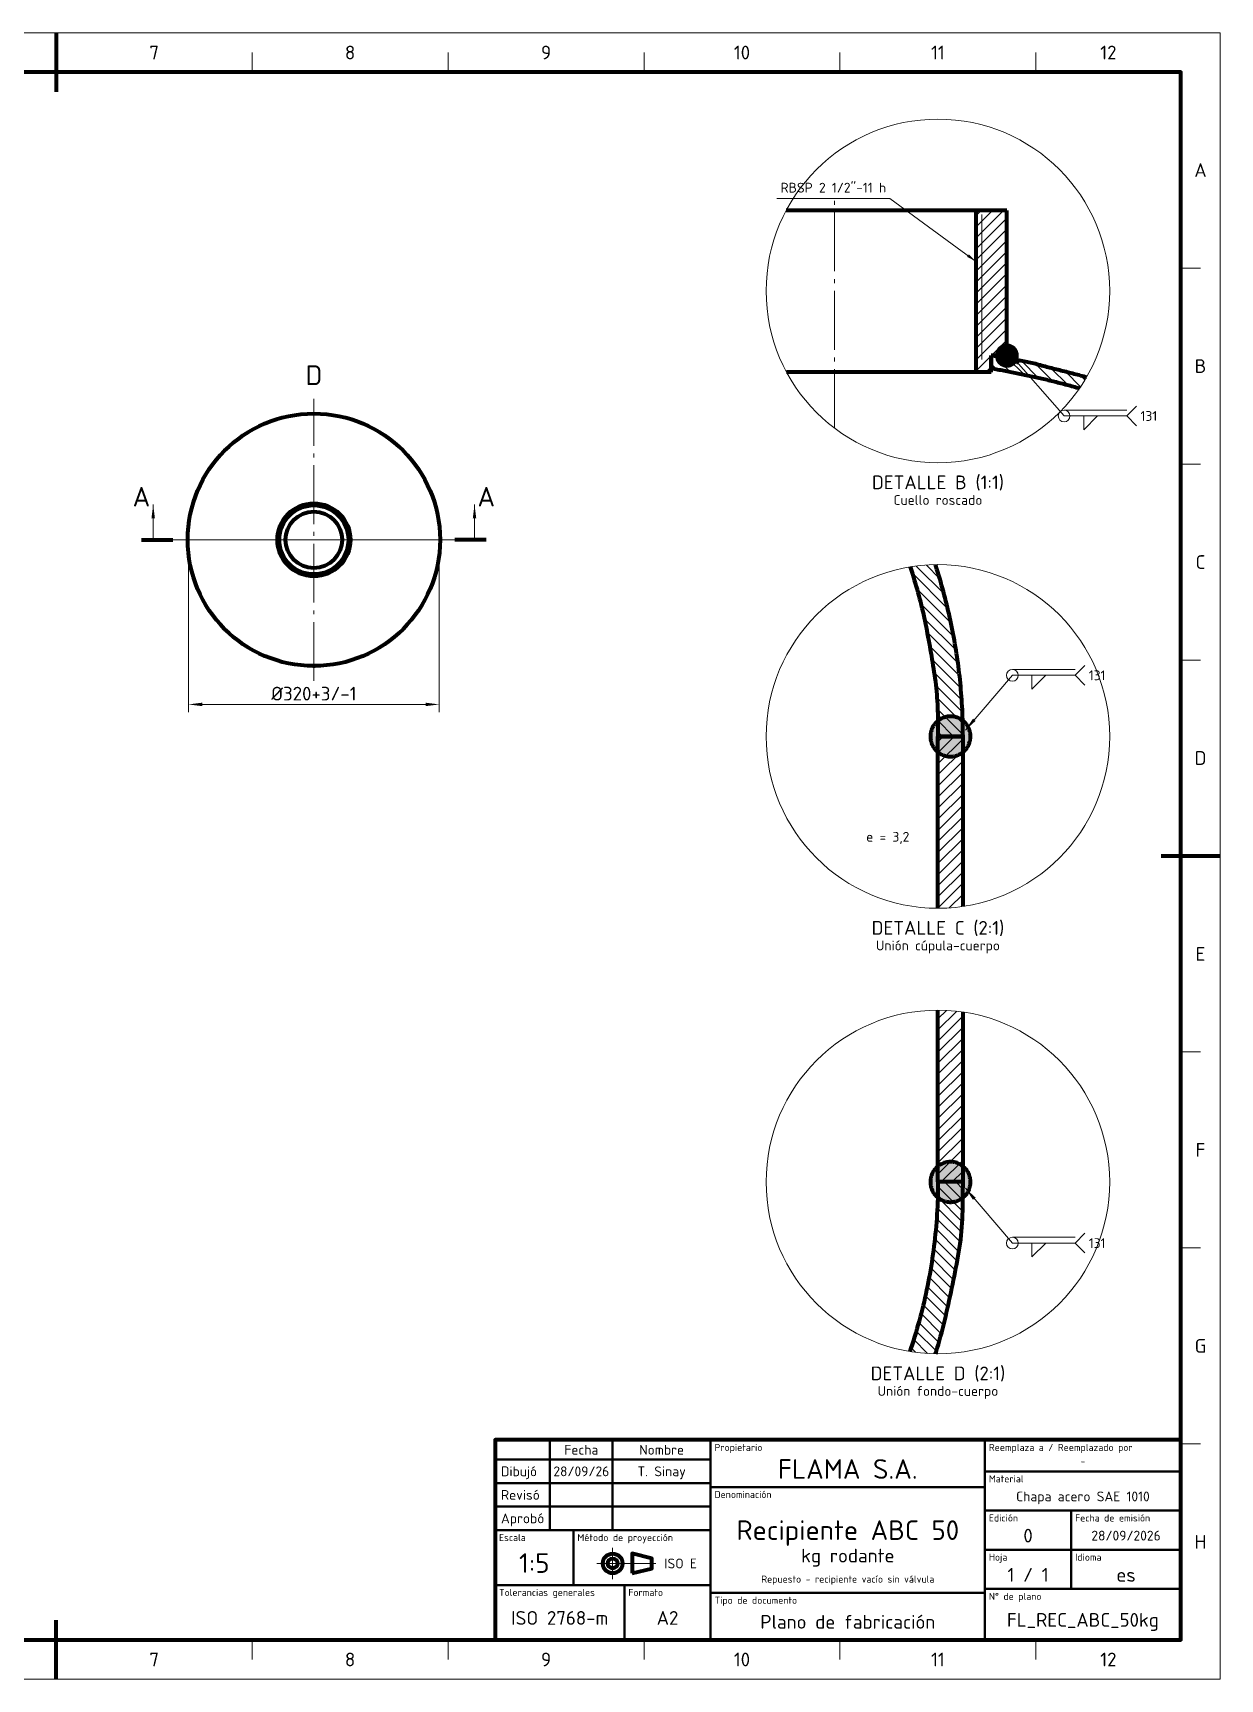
# Model space of a CAD drawing. Header units: millimetres. Extents: x 0 to 594, y 0 to 420.
# Drawn here: x 291.1 to 594, y 0 to 420 of the extents above; entities that cross this region are included whole.
import ezdxf
from ezdxf.enums import TextEntityAlignment as Align

# ---------------------------------------------------------------- set-up
doc = ezdxf.new("R2010")
doc.units = ezdxf.units.MM
doc.linetypes.add('IRAM-F-TRAZO-PUNTO', pattern=[20, 15, -2, 1, -2])
for name, color, linetype, lineweight in [('01-VISIBLE', 7, 'CONTINUOUS', 70), ('03-EJE', 1, 'IRAM-F-TRAZO-PUNTO', 18), ('04-COTA', 3, 'CONTINUOUS', 18), ('05-RAYADO', 8, 'CONTINUOUS', 18), ('06-TEXTO', 7, 'CONTINUOUS', 25), ('07-RECUADRO', 7, 'CONTINUOUS', 70), ('08-FINA', 5, 'CONTINUOUS', 18), ('10-ROTULO', 7, 'CONTINUOUS', 35), ('11-TEXTO-ROTULO', 7, 'CONTINUOUS', 25), ('12-SOLDADURA', 6, 'CONTINUOUS', 18)]:
    doc.layers.add(name, color=color, linetype=linetype, lineweight=lineweight)
doc.styles.add('ISO3098', font='isocpeur.ttf')
doc.dimstyles.new('FLAMA-IRAM', dxfattribs={"dimtxt": 3.5, "dimasz": 3.5, "dimexe": 2, "dimexo": 1.5, "dimgap": 1, "dimtad": 1, "dimdec": 1, "dimtxsty": 'ISO3098', "dimblk": 'IRAM_FLECHA', "dimblk1": 'IRAM_FLECHA', "dimblk2": 'IRAM_FLECHA', "dimcen": 2.5, "dimclrd": 3, "dimclre": 3, "dimclrt": 3, "dimazin": 3, "dimtfac": 1, "dimtmove": 0, "dimatfit": 3, "dimlwd": 18, "dimlwe": 18})

# ---------------------------------------------------------------- blocks, each defined once
blk = doc.blocks.new('IRAM_FLECHA')
blk.add_solid([(0, 0), (-1, 0.125), (-1, -0.125)])

msp = doc.modelspace()

# ---------------------------------------------------------------- hatches: boundary and pattern name
at = {"layer": '05-RAYADO'}
h = msp.add_hatch(dxfattribs=at)
h.set_pattern_fill('ANSI31', scale=0.62992)
h.paths.add_polyline_path([(535.61, 337.667), (535.61, 333.433), (531.7, 333.433), (531.7, 374.667), (539.6, 374.667), (539.6, 337.667)])
h = msp.add_hatch(color=7, dxfattribs=at)
h.dxf.hatch_style = 1
h.paths.add_polyline_path([(542.152, 337.466), (542.128, 337.266), (542.089, 337.069), (542.035, 336.876), (541.965, 336.687), (541.881, 336.504), (541.783, 336.329), (541.671, 336.162), (541.547, 336.004), (541.41, 335.856), (541.263, 335.72), (541.105, 335.596), (540.938, 335.484), (540.762, 335.386), (540.58, 335.302), (540.391, 335.232), (540.198, 335.177), (540, 335.138), (539.801, 335.115), (539.6, 335.107), (539.399, 335.115), (539.2, 335.138), (539.002, 335.177), (538.809, 335.232), (538.62, 335.302), (538.438, 335.386), (538.262, 335.484), (538.095, 335.596), (537.937, 335.72), (537.79, 335.856), (537.653, 336.004), (537.529, 336.162), (537.417, 336.329), (537.319, 336.504), (537.235, 336.687), (537.165, 336.876), (537.111, 337.069), (537.072, 337.266), (537.048, 337.466), (537.04, 337.667), (537.048, 337.868), (537.072, 338.067), (537.111, 338.264), (537.165, 338.458), (537.235, 338.646), (537.319, 338.829), (537.417, 339.004), (537.529, 339.171), (537.653, 339.329), (537.79, 339.477), (537.937, 339.613), (538.095, 339.738), (538.262, 339.849), (538.438, 339.948), (538.62, 340.032), (538.809, 340.101), (539.002, 340.156), (539.2, 340.195), (539.399, 340.219), (539.6, 340.227), (539.801, 340.219), (540, 340.195), (540.198, 340.156), (540.391, 340.101), (540.58, 340.032), (540.762, 339.948), (540.938, 339.849), (541.105, 339.738), (541.263, 339.613), (541.41, 339.477), (541.547, 339.329), (541.671, 339.171), (541.783, 339.004), (541.881, 338.829), (541.965, 338.646), (542.035, 338.458), (542.089, 338.264), (542.128, 338.067), (542.152, 337.868), (542.16, 337.667)])
h = msp.add_hatch(dxfattribs=at)
h.set_pattern_fill('ANSI31', scale=0.62992, angle=90)
h.paths.add_polyline_path([(536.02, 337.596), (536.439, 337.524), (536.858, 337.453), (537.278, 337.381), (537.697, 337.31), (538.117, 337.238), (538.536, 337.166), (538.955, 337.094), (539.375, 337.021), (539.794, 336.949), (540.213, 336.876), (540.632, 336.802), (541.051, 336.729), (541.47, 336.655), (541.889, 336.58), (542.308, 336.505), (542.727, 336.429), (543.145, 336.352), (543.564, 336.275), (543.982, 336.196), (544.4, 336.115), (544.817, 336.033), (545.234, 335.947), (545.65, 335.858), (546.065, 335.763), (546.478, 335.66), (546.888, 335.548), (547.296, 335.428), (547.704, 335.307), (548.113, 335.19), (548.523, 335.077), (548.934, 334.967), (549.346, 334.859), (549.758, 334.752), (550.17, 334.647), (550.582, 334.542), (550.995, 334.438), (551.408, 334.333), (551.82, 334.229), (552.233, 334.126), (552.645, 334.022), (553.058, 333.918), (553.471, 333.814), (553.883, 333.71), (554.296, 333.606), (554.708, 333.501), (555.121, 333.396), (555.533, 333.291), (555.945, 333.185), (556.357, 333.079), (556.769, 332.973), (557.181, 332.866), (557.593, 332.758), (558.004, 332.65), (558.415, 332.541), (558.827, 332.431), (559.237, 332.321), (559.648, 332.21), (559.895, 332.142), (559.597, 331.632), (559.033, 330.716), (558.446, 329.814), (558.131, 329.355), (557.757, 329.461), (557.359, 329.572), (556.961, 329.682), (556.563, 329.792), (556.164, 329.901), (555.766, 330.008), (555.367, 330.116), (554.968, 330.222), (554.568, 330.328), (554.169, 330.433), (553.769, 330.537), (553.369, 330.64), (552.969, 330.743), (552.569, 330.844), (552.168, 330.945), (551.767, 331.045), (551.366, 331.145), (550.965, 331.244), (550.564, 331.342), (550.163, 331.439), (549.761, 331.535), (549.359, 331.631), (548.957, 331.726), (548.555, 331.82), (548.153, 331.913), (547.75, 332.006), (547.347, 332.097), (546.944, 332.188), (546.541, 332.279), (546.138, 332.368), (545.735, 332.457), (545.331, 332.545), (544.927, 332.632), (544.524, 332.719), (544.119, 332.805), (543.715, 332.89), (543.311, 332.974), (542.906, 333.057), (542.502, 333.14), (542.097, 333.222), (541.692, 333.303), (541.287, 333.384), (540.881, 333.464), (540.476, 333.543), (540.07, 333.621), (539.665, 333.698), (539.259, 333.775), (538.853, 333.851), (538.447, 333.926), (538.04, 334.001), (537.634, 334.075), (537.227, 334.148), (536.821, 334.22), (536.414, 334.292), (536.007, 334.363), (535.6, 334.433), (535.6, 337.667)])
h = msp.add_hatch(dxfattribs=at)
h.set_pattern_fill('ANSI31', scale=0.62992, angle=90)
h.paths.add_polyline_path([(521.453, 284.021), (521.712, 283.21), (521.967, 282.398), (522.217, 281.584), (522.462, 280.769), (522.702, 279.953), (522.938, 279.135), (523.169, 278.316), (523.395, 277.496), (523.617, 276.674), (523.833, 275.851), (524.045, 275.027), (524.252, 274.202), (524.454, 273.375), (524.651, 272.547), (524.844, 271.718), (525.031, 270.888), (525.214, 270.057), (525.391, 269.225), (525.564, 268.391), (525.732, 267.557), (525.894, 266.722), (526.052, 265.886), (526.205, 265.048), (526.353, 264.21), (526.495, 263.371), (526.633, 262.532), (526.766, 261.691), (526.893, 260.85), (527.016, 260.008), (527.133, 259.165), (527.246, 258.321), (527.353, 257.477), (527.455, 256.632), (527.551, 255.787), (527.643, 254.941), (527.73, 254.094), (527.811, 253.247), (527.887, 252.399), (527.957, 251.551), (528.023, 250.703), (528.083, 249.854), (528.138, 249.005), (528.188, 248.155), (528.233, 247.305), (528.272, 246.455), (528.306, 245.605), (528.335, 244.754), (528.358, 243.904), (528.377, 243.053), (528.39, 242.202), (528.397, 241.351), (528.4, 240.5), (522, 240.5), (521.999, 241.326), (521.996, 242.152), (521.991, 242.978), (521.983, 243.804), (521.973, 244.63), (521.958, 245.456), (521.94, 246.282), (521.917, 247.108), (521.889, 247.934), (521.854, 248.759), (521.812, 249.584), (521.761, 250.409), (521.7, 251.233), (521.629, 252.056), (521.545, 252.877), (521.45, 253.698), (521.344, 254.517), (521.228, 255.335), (521.106, 256.152), (520.979, 256.969), (520.85, 257.785), (520.72, 258.6), (520.588, 259.416), (520.454, 260.231), (520.318, 261.046), (520.18, 261.86), (520.039, 262.674), (519.896, 263.488), (519.75, 264.301), (519.602, 265.114), (519.45, 265.926), (519.296, 266.737), (519.138, 267.548), (518.976, 268.358), (518.811, 269.168), (518.642, 269.977), (518.469, 270.784), (518.291, 271.591), (518.109, 272.397), (517.921, 273.201), (517.728, 274.004), (517.529, 274.806), (517.324, 275.607), (517.114, 276.405), (516.897, 277.203), (516.675, 277.998), (516.447, 278.792), (516.213, 279.585), (515.974, 280.375), (515.729, 281.164), (515.478, 281.951), (515.222, 282.737), (514.961, 283.521), (514.883, 283.749), (515.568, 283.859), (516.634, 284.004), (517.704, 284.122), (518.775, 284.215), (519.849, 284.281), (520.924, 284.32), (521.354, 284.325)])
h = msp.add_hatch(color=7, dxfattribs=at)
h.dxf.hatch_style = 1
h.paths.add_polyline_path([(530.304, 240.098), (530.257, 239.699), (530.179, 239.305), (530.069, 238.918), (529.93, 238.541), (529.762, 238.176), (529.566, 237.825), (529.342, 237.491), (529.093, 237.175), (528.82, 236.88), (528.525, 236.607), (528.209, 236.358), (527.875, 236.134), (527.524, 235.938), (527.159, 235.77), (526.782, 235.631), (526.395, 235.521), (526.001, 235.443), (525.602, 235.396), (525.2, 235.38), (524.798, 235.396), (524.399, 235.443), (524.005, 235.521), (523.618, 235.631), (523.241, 235.77), (522.876, 235.938), (522.525, 236.134), (522.191, 236.358), (521.875, 236.607), (521.58, 236.88), (521.307, 237.175), (521.058, 237.491), (520.834, 237.825), (520.638, 238.176), (520.47, 238.541), (520.331, 238.918), (520.221, 239.305), (520.143, 239.699), (520.096, 240.098), (520.08, 240.5), (520.096, 240.902), (520.143, 241.301), (520.221, 241.695), (520.331, 242.082), (520.47, 242.459), (520.638, 242.824), (520.834, 243.175), (521.058, 243.509), (521.307, 243.825), (521.58, 244.12), (521.875, 244.393), (522.191, 244.642), (522.525, 244.866), (522.876, 245.062), (523.241, 245.23), (523.618, 245.369), (524.005, 245.479), (524.399, 245.557), (524.798, 245.604), (525.2, 245.62), (525.602, 245.604), (526.001, 245.557), (526.395, 245.479), (526.782, 245.369), (527.159, 245.23), (527.524, 245.062), (527.875, 244.866), (528.209, 244.642), (528.525, 244.393), (528.82, 244.12), (529.093, 243.825), (529.342, 243.509), (529.566, 243.175), (529.762, 242.824), (529.93, 242.459), (530.069, 242.082), (530.179, 241.695), (530.257, 241.301), (530.304, 240.902), (530.32, 240.5)])
h = msp.add_hatch(dxfattribs=at)
h.set_pattern_fill('ANSI31', scale=0.62992)
h.paths.add_polyline_path([(528.4, 240.5), (528.4, 197.137), (527.366, 196.996), (526.296, 196.878), (525.225, 196.785), (524.151, 196.719), (523.076, 196.68), (522, 196.667), (522, 240.5)])
h = msp.add_hatch(dxfattribs=at)
h.set_pattern_fill('ANSI31', scale=0.62992)
h.paths.add_polyline_path([(528.4, 126.833), (522, 126.833), (522, 170.667), (523.076, 170.653), (524.151, 170.614), (525.225, 170.548), (526.296, 170.456), (527.366, 170.337), (528.4, 170.197)])
h = msp.add_hatch(color=7, dxfattribs=at)
h.dxf.hatch_style = 1
h.paths.add_polyline_path([(530.304, 126.432), (530.257, 126.032), (530.179, 125.638), (530.069, 125.251), (529.93, 124.874), (529.762, 124.509), (529.566, 124.158), (529.342, 123.824), (529.093, 123.508), (528.82, 123.213), (528.525, 122.94), (528.209, 122.691), (527.875, 122.468), (527.524, 122.271), (527.159, 122.103), (526.782, 121.964), (526.395, 121.855), (526.001, 121.776), (525.602, 121.729), (525.2, 121.713), (524.798, 121.729), (524.399, 121.776), (524.005, 121.855), (523.618, 121.964), (523.241, 122.103), (522.876, 122.271), (522.525, 122.468), (522.191, 122.691), (521.875, 122.94), (521.58, 123.213), (521.307, 123.508), (521.058, 123.824), (520.834, 124.158), (520.638, 124.509), (520.47, 124.874), (520.331, 125.251), (520.221, 125.638), (520.143, 126.032), (520.096, 126.432), (520.08, 126.833), (520.096, 127.235), (520.143, 127.634), (520.221, 128.029), (520.331, 128.416), (520.47, 128.793), (520.638, 129.158), (520.834, 129.509), (521.058, 129.843), (521.307, 130.159), (521.58, 130.454), (521.875, 130.727), (522.191, 130.976), (522.525, 131.199), (522.876, 131.395), (523.241, 131.564), (523.618, 131.703), (524.005, 131.812), (524.399, 131.89), (524.798, 131.938), (525.2, 131.953), (525.602, 131.938), (526.001, 131.89), (526.395, 131.812), (526.782, 131.703), (527.159, 131.564), (527.524, 131.395), (527.875, 131.199), (528.209, 130.976), (528.525, 130.727), (528.82, 130.454), (529.093, 130.159), (529.342, 129.843), (529.566, 129.509), (529.762, 129.158), (529.93, 128.793), (530.069, 128.416), (530.179, 128.029), (530.257, 127.634), (530.304, 127.235), (530.32, 126.833)])
h = msp.add_hatch(dxfattribs=at)
h.set_pattern_fill('ANSI31', scale=0.62992, angle=90)
h.paths.add_polyline_path([(528.399, 125.781), (528.395, 124.729), (528.387, 123.678), (528.376, 122.626), (528.361, 121.574), (528.34, 120.522), (528.314, 119.471), (528.28, 118.419), (528.239, 117.368), (528.187, 116.317), (528.123, 115.267), (528.044, 114.218), (527.949, 113.171), (527.835, 112.125), (527.701, 111.082), (527.546, 110.041), (527.373, 109.004), (527.186, 107.968), (526.991, 106.935), (526.792, 105.902), (526.592, 104.869), (526.391, 103.837), (526.188, 102.804), (525.982, 101.773), (525.774, 100.742), (525.563, 99.711), (525.348, 98.681), (525.13, 97.652), (524.909, 96.624), (524.683, 95.597), (524.452, 94.57), (524.217, 93.545), (523.977, 92.521), (523.731, 91.498), (523.479, 90.477), (523.221, 89.457), (522.957, 88.439), (522.685, 87.422), (522.405, 86.408), (522.117, 85.397), (521.82, 84.388), (521.513, 83.381), (521.396, 83.007), (520.924, 83.013), (519.849, 83.053), (518.775, 83.119), (517.704, 83.211), (516.634, 83.33), (515.568, 83.474), (514.845, 83.591), (515.121, 84.42), (515.437, 85.397), (515.747, 86.377), (516.049, 87.359), (516.345, 88.343), (516.633, 89.329), (516.914, 90.317), (517.188, 91.307), (517.454, 92.299), (517.714, 93.293), (517.966, 94.289), (518.211, 95.287), (518.448, 96.287), (518.678, 97.288), (518.901, 98.291), (519.116, 99.295), (519.324, 100.302), (519.524, 101.309), (519.717, 102.318), (519.902, 103.329), (520.079, 104.341), (520.249, 105.354), (520.412, 106.368), (520.566, 107.384), (520.713, 108.401), (520.852, 109.419), (520.983, 110.438), (521.106, 111.458), (521.221, 112.479), (521.329, 113.5), (521.428, 114.523), (521.52, 115.546), (521.603, 116.57), (521.679, 117.595), (521.746, 118.62), (521.806, 119.645), (521.857, 120.671), (521.901, 121.698), (521.937, 122.725), (521.964, 123.752), (521.984, 124.779), (521.996, 125.806), (522, 126.833), (528.4, 126.833)])
at = {"layer": '08-FINA'}
h = msp.add_hatch(color=7, dxfattribs=at)
h.dxf.hatch_style = 1
h.paths.add_polyline_path([(531.7, 361.717), (529.913, 363.511), (529.443, 362.864)])
h = msp.add_hatch(color=7, dxfattribs=at)
h.dxf.hatch_style = 1
h.paths.add_polyline_path([(540.2, 338.267), (542.176, 335.345), (542.834, 335.921)])
h = msp.add_hatch(color=7, dxfattribs=at)
h.dxf.hatch_style = 1
h.paths.add_polyline_path([(321.75, 299.675), (321.312, 296.175), (322.188, 296.175)])
h = msp.add_hatch(color=7, dxfattribs=at)
h.dxf.hatch_style = 1
h.paths.add_polyline_path([(403.75, 299.675), (403.312, 296.175), (404.188, 296.175)])
h = msp.add_hatch(color=7, dxfattribs=at)
h.dxf.hatch_style = 1
h.paths.add_polyline_path([(529, 242.1), (531.61, 244.473), (530.946, 245.042)])
h = msp.add_hatch(color=7, dxfattribs=at)
h.dxf.hatch_style = 1
h.paths.add_polyline_path([(529, 125.233), (530.946, 122.291), (531.61, 122.861)])

# ---------------------------------------------------------------- linework, layer by layer
at = {"layer": '01-VISIBLE'}
for p, q in [((362.45, 258.483), (362.45, 258.484)), ((362.45, 258.483), (363.05, 258.483)), ((363.05, 258.483), (363.05, 258.484))]:
    msp.add_line(p, q, dxfattribs=at)
for points in [[(531.7, 374.667), (531.399, 374.667), (531.098, 374.667), (530.798, 374.667), (530.497, 374.667), (530.196, 374.667), (529.895, 374.667), (529.594, 374.667), (529.293, 374.667), (528.992, 374.667), (528.692, 374.667), (528.391, 374.667), (528.09, 374.667), (527.789, 374.667), (527.488, 374.667), (527.188, 374.667), (526.887, 374.667), (526.586, 374.667), (526.285, 374.667), (525.984, 374.667), (525.683, 374.667), (525.383, 374.667), (525.082, 374.667), (524.781, 374.667), (524.48, 374.667), (524.179, 374.667), (523.878, 374.667), (523.577, 374.667), (523.277, 374.667), (522.976, 374.667), (522.675, 374.667), (522.374, 374.667), (522.073, 374.667), (521.773, 374.667), (521.472, 374.667), (521.171, 374.667), (520.87, 374.667), (520.569, 374.667), (520.268, 374.667), (519.967, 374.667), (519.667, 374.667), (519.366, 374.667), (519.065, 374.667), (518.764, 374.667), (518.463, 374.667), (518.163, 374.667), (517.862, 374.667), (517.561, 374.667), (517.26, 374.667), (516.959, 374.667), (516.658, 374.667), (516.357, 374.667), (516.057, 374.667), (515.756, 374.667), (515.455, 374.667), (515.154, 374.667), (514.853, 374.667), (514.553, 374.667), (514.252, 374.667), (513.951, 374.667), (513.65, 374.667), (513.349, 374.667), (513.048, 374.667), (512.747, 374.667), (512.447, 374.667), (512.146, 374.667), (511.845, 374.667), (511.544, 374.667), (511.243, 374.667), (510.942, 374.667), (510.642, 374.667), (510.341, 374.667), (510.04, 374.667), (509.739, 374.667), (509.438, 374.667), (509.137, 374.667), (508.837, 374.667), (508.536, 374.667), (508.235, 374.667), (507.934, 374.667), (507.633, 374.667), (507.332, 374.667), (507.032, 374.667), (506.731, 374.667), (506.43, 374.667), (506.129, 374.667), (505.828, 374.667), (505.528, 374.667), (505.227, 374.667), (504.926, 374.667), (504.625, 374.667), (504.324, 374.667), (504.023, 374.667), (503.723, 374.667), (503.422, 374.667), (503.121, 374.667), (502.82, 374.667), (502.519, 374.667), (502.218, 374.667), (501.918, 374.667), (501.617, 374.667), (501.316, 374.667), (501.015, 374.667), (500.714, 374.667), (500.413, 374.667), (500.113, 374.667), (499.812, 374.667), (499.511, 374.667), (499.21, 374.667), (498.909, 374.667), (498.608, 374.667), (498.308, 374.667), (498.007, 374.667), (497.706, 374.667), (497.405, 374.667), (497.104, 374.667), (496.803, 374.667), (496.502, 374.667), (496.202, 374.667), (495.901, 374.667), (495.6, 374.667), (495.299, 374.667), (494.998, 374.667), (494.697, 374.667), (494.397, 374.667), (494.096, 374.667), (493.795, 374.667), (493.494, 374.667), (493.193, 374.667), (492.892, 374.667), (492.592, 374.667), (492.291, 374.667), (491.99, 374.667), (491.689, 374.667), (491.388, 374.667), (491.087, 374.667), (490.787, 374.667), (490.486, 374.667), (490.185, 374.667), (489.884, 374.667), (489.583, 374.667), (489.283, 374.667), (488.982, 374.667), (488.681, 374.667), (488.38, 374.667), (488.079, 374.667), (487.778, 374.667), (487.478, 374.667), (487.177, 374.667), (486.876, 374.667), (486.575, 374.667), (486.274, 374.667), (485.973, 374.667), (485.673, 374.667), (485.372, 374.667), (485.071, 374.667), (484.77, 374.667), (484.469, 374.667), (484.168, 374.667), (483.868, 374.667), (483.567, 374.667), (483.266, 374.667), (483.258, 374.667)], [(539.6, 374.667), (531.7, 374.667)], [(531.7, 374.667), (531.7, 333.433)], [(539.6, 337.667), (539.6, 374.667)], [(539.6, 340.227), (539.499, 340.225), (539.399, 340.219), (539.299, 340.209), (539.2, 340.195), (539.101, 340.177), (539.002, 340.156), (538.905, 340.131), (538.809, 340.101), (538.714, 340.068), (538.62, 340.032), (538.528, 339.992), (538.438, 339.948), (538.349, 339.9), (538.262, 339.849), (538.178, 339.795), (538.095, 339.738), (538.015, 339.677), (537.937, 339.613), (537.862, 339.547), (537.79, 339.477), (537.72, 339.404), (537.653, 339.329), (537.59, 339.252), (537.529, 339.171), (537.471, 339.089), (537.417, 339.004), (537.366, 338.918), (537.319, 338.829), (537.275, 338.738), (537.235, 338.646), (537.198, 338.553), (537.165, 338.458), (537.136, 338.362), (537.111, 338.264), (537.089, 338.166), (537.072, 338.067), (537.058, 337.968), (537.048, 337.868), (537.042, 337.767), (537.04, 337.667), (537.042, 337.566), (537.048, 337.466), (537.058, 337.366), (537.072, 337.266), (537.089, 337.167), (537.111, 337.069), (537.136, 336.972), (537.165, 336.876), (537.198, 336.781), (537.235, 336.687), (537.275, 336.595), (537.319, 336.504), (537.366, 336.416), (537.417, 336.329), (537.471, 336.244), (537.529, 336.162), (537.59, 336.082), (537.653, 336.004), (537.72, 335.929), (537.79, 335.856), (537.862, 335.787), (537.937, 335.72), (538.015, 335.656), (538.095, 335.596), (538.178, 335.538), (538.262, 335.484), (538.349, 335.433), (538.438, 335.386), (538.528, 335.342), (538.62, 335.302), (538.714, 335.265), (538.809, 335.232), (538.905, 335.203), (539.002, 335.177), (539.101, 335.156), (539.2, 335.138), (539.299, 335.124), (539.399, 335.115), (539.499, 335.109), (539.6, 335.107)], [(542.16, 337.667), (542.158, 337.767), (542.152, 337.868), (542.142, 337.968), (542.128, 338.067), (542.111, 338.166), (542.089, 338.264), (542.064, 338.362), (542.035, 338.458), (542.002, 338.553), (541.965, 338.646), (541.925, 338.738), (541.881, 338.829), (541.834, 338.918), (541.783, 339.004), (541.729, 339.089), (541.671, 339.171), (541.61, 339.252), (541.547, 339.329), (541.48, 339.404), (541.41, 339.477), (541.338, 339.547), (541.263, 339.613), (541.185, 339.677), (541.105, 339.738), (541.022, 339.795), (540.938, 339.849), (540.851, 339.9), (540.762, 339.948), (540.672, 339.992), (540.58, 340.032), (540.486, 340.068), (540.391, 340.101), (540.295, 340.131), (540.198, 340.156), (540.099, 340.177), (540, 340.195), (539.901, 340.209), (539.801, 340.219), (539.701, 340.225), (539.6, 340.227)], [(559.895, 332.142), (559.648, 332.21), (559.237, 332.321), (558.827, 332.431), (558.415, 332.541), (558.004, 332.65), (557.593, 332.758), (557.181, 332.866), (556.769, 332.973), (556.357, 333.079), (555.945, 333.185), (555.533, 333.291), (555.121, 333.396), (554.708, 333.501), (554.296, 333.606), (553.883, 333.71), (553.471, 333.814), (553.058, 333.918), (552.645, 334.022), (552.233, 334.126), (551.82, 334.229), (551.408, 334.333), (550.995, 334.438), (550.582, 334.542), (550.17, 334.647), (549.758, 334.752), (549.346, 334.859), (548.934, 334.967), (548.523, 335.077), (548.113, 335.19), (547.704, 335.307), (547.296, 335.428), (546.888, 335.548), (546.478, 335.66), (546.065, 335.763), (545.65, 335.858), (545.234, 335.947), (544.817, 336.033), (544.4, 336.115), (543.982, 336.196), (543.564, 336.275), (543.145, 336.352), (542.727, 336.429), (542.308, 336.505), (541.889, 336.58), (541.47, 336.655), (541.051, 336.729), (540.632, 336.802), (540.213, 336.876), (539.794, 336.949), (539.375, 337.021), (538.955, 337.094), (538.536, 337.166), (538.117, 337.238), (537.697, 337.31), (537.278, 337.381), (536.858, 337.453), (536.439, 337.524), (536.02, 337.596), (535.6, 337.667)], [(535.6, 337.667), (535.6, 334.433)], [(535.61, 333.433), (535.61, 337.667)], [(539.6, 337.667), (535.61, 337.667)], [(539.6, 335.107), (539.701, 335.109), (539.801, 335.115), (539.901, 335.124), (540, 335.138), (540.099, 335.156), (540.198, 335.177), (540.295, 335.203), (540.391, 335.232), (540.486, 335.265), (540.58, 335.302), (540.672, 335.342), (540.762, 335.386), (540.851, 335.433), (540.938, 335.484), (541.022, 335.538), (541.105, 335.596), (541.185, 335.656), (541.263, 335.72), (541.338, 335.787), (541.41, 335.856), (541.48, 335.929), (541.547, 336.004), (541.61, 336.082), (541.671, 336.162), (541.729, 336.244), (541.783, 336.329), (541.834, 336.416), (541.881, 336.504), (541.925, 336.595), (541.965, 336.687), (542.002, 336.781), (542.035, 336.876), (542.064, 336.972), (542.089, 337.069), (542.111, 337.167), (542.128, 337.266), (542.142, 337.366), (542.152, 337.466), (542.158, 337.566), (542.16, 337.667)], [(531.7, 333.433), (531.399, 333.433), (531.098, 333.433), (530.798, 333.433), (530.497, 333.433), (530.196, 333.433), (529.895, 333.433), (529.594, 333.433), (529.293, 333.433), (528.992, 333.433), (528.692, 333.433), (528.391, 333.433), (528.09, 333.433), (527.789, 333.433), (527.488, 333.433), (527.188, 333.433), (526.887, 333.433), (526.586, 333.433), (526.285, 333.433), (525.984, 333.433), (525.683, 333.433), (525.383, 333.433), (525.082, 333.433), (524.781, 333.433), (524.48, 333.433), (524.179, 333.433), (523.878, 333.433), (523.577, 333.433), (523.277, 333.433), (522.976, 333.433), (522.675, 333.433), (522.374, 333.433), (522.073, 333.433), (521.773, 333.433), (521.472, 333.433), (521.171, 333.433), (520.87, 333.433), (520.569, 333.433), (520.268, 333.433), (519.967, 333.433), (519.667, 333.433), (519.366, 333.433), (519.065, 333.433), (518.764, 333.433), (518.463, 333.433), (518.163, 333.433), (517.862, 333.433), (517.561, 333.433), (517.26, 333.433), (516.959, 333.433), (516.658, 333.433), (516.357, 333.433), (516.057, 333.433), (515.756, 333.433), (515.455, 333.433), (515.154, 333.433), (514.853, 333.433), (514.553, 333.433), (514.252, 333.433), (513.951, 333.433), (513.65, 333.433), (513.349, 333.433), (513.048, 333.433), (512.747, 333.433), (512.447, 333.433), (512.146, 333.433), (511.845, 333.433), (511.544, 333.433), (511.243, 333.433), (510.942, 333.433), (510.642, 333.433), (510.341, 333.433), (510.04, 333.433), (509.739, 333.433), (509.438, 333.433), (509.137, 333.433), (508.837, 333.433), (508.536, 333.433), (508.235, 333.433), (507.934, 333.433), (507.633, 333.433), (507.332, 333.433), (507.032, 333.433), (506.731, 333.433), (506.43, 333.433), (506.129, 333.433), (505.828, 333.433), (505.528, 333.433), (505.227, 333.433), (504.926, 333.433), (504.625, 333.433), (504.324, 333.433), (504.023, 333.433), (503.723, 333.433), (503.422, 333.433), (503.121, 333.433), (502.82, 333.433), (502.519, 333.433), (502.218, 333.433), (501.918, 333.433), (501.617, 333.433), (501.316, 333.433), (501.015, 333.433), (500.714, 333.433), (500.413, 333.433), (500.113, 333.433), (499.812, 333.433), (499.511, 333.433), (499.21, 333.433), (498.909, 333.433), (498.608, 333.433), (498.308, 333.433), (498.007, 333.433), (497.706, 333.433), (497.405, 333.433), (497.104, 333.433), (496.803, 333.433), (496.502, 333.433), (496.202, 333.433), (495.901, 333.433), (495.6, 333.433), (495.299, 333.433), (494.998, 333.433), (494.697, 333.433), (494.397, 333.433), (494.096, 333.433), (493.795, 333.433), (493.494, 333.433), (493.193, 333.433), (492.892, 333.433), (492.592, 333.433), (492.291, 333.433), (491.99, 333.433), (491.689, 333.433), (491.388, 333.433), (491.087, 333.433), (490.787, 333.433), (490.486, 333.433), (490.185, 333.433), (489.884, 333.433), (489.583, 333.433), (489.283, 333.433), (488.982, 333.433), (488.681, 333.433), (488.38, 333.433), (488.079, 333.433), (487.778, 333.433), (487.478, 333.433), (487.177, 333.433), (486.876, 333.433), (486.575, 333.433), (486.274, 333.433), (485.973, 333.433), (485.673, 333.433), (485.372, 333.433), (485.071, 333.433), (484.77, 333.433), (484.469, 333.433), (484.168, 333.433), (483.868, 333.433), (483.567, 333.433), (483.382, 333.433)], [(535.61, 333.433), (531.7, 333.433)], [(535.6, 334.433), (536.007, 334.363), (536.414, 334.292), (536.821, 334.22), (537.227, 334.148), (537.634, 334.075), (538.04, 334.001), (538.447, 333.926), (538.853, 333.851), (539.259, 333.775), (539.665, 333.698), (540.07, 333.621), (540.476, 333.543), (540.881, 333.464), (541.287, 333.384), (541.692, 333.303), (542.097, 333.222), (542.502, 333.14), (542.906, 333.057), (543.311, 332.974), (543.715, 332.89), (544.119, 332.805), (544.524, 332.719), (544.927, 332.632), (545.331, 332.545), (545.735, 332.457), (546.138, 332.368), (546.541, 332.279), (546.944, 332.188), (547.347, 332.097), (547.75, 332.006), (548.153, 331.913), (548.555, 331.82), (548.957, 331.726), (549.359, 331.631), (549.761, 331.535), (550.163, 331.439), (550.564, 331.342), (550.965, 331.244), (551.366, 331.145), (551.767, 331.045), (552.168, 330.945), (552.569, 330.844), (552.969, 330.743), (553.369, 330.64), (553.769, 330.537), (554.169, 330.433), (554.568, 330.328), (554.968, 330.222), (555.367, 330.116), (555.766, 330.008), (556.164, 329.901), (556.563, 329.792), (556.961, 329.682), (557.359, 329.572), (557.757, 329.461), (558.131, 329.355)], [(514.883, 283.749), (514.961, 283.521), (515.222, 282.737), (515.478, 281.951), (515.729, 281.164), (515.974, 280.375), (516.213, 279.585), (516.447, 278.792), (516.675, 277.998), (516.897, 277.203), (517.114, 276.405), (517.324, 275.607), (517.529, 274.806), (517.728, 274.004), (517.921, 273.201), (518.109, 272.397), (518.291, 271.591), (518.469, 270.784), (518.642, 269.977), (518.811, 269.168), (518.976, 268.358), (519.138, 267.548), (519.296, 266.737), (519.45, 265.926), (519.602, 265.114), (519.75, 264.301), (519.896, 263.488), (520.039, 262.674), (520.18, 261.86), (520.318, 261.046), (520.454, 260.231), (520.588, 259.416), (520.72, 258.6), (520.85, 257.785), (520.979, 256.969), (521.106, 256.152), (521.228, 255.335), (521.344, 254.517), (521.45, 253.698), (521.545, 252.877), (521.629, 252.056), (521.7, 251.233), (521.761, 250.409), (521.812, 249.584), (521.854, 248.759), (521.889, 247.934), (521.917, 247.108), (521.94, 246.282), (521.958, 245.456), (521.973, 244.63), (521.983, 243.804), (521.991, 242.978), (521.996, 242.152), (521.999, 241.326), (522, 240.5)], [(528.4, 240.5), (528.397, 241.351), (528.39, 242.202), (528.377, 243.053), (528.358, 243.904), (528.335, 244.754), (528.306, 245.605), (528.272, 246.455), (528.233, 247.305), (528.188, 248.155), (528.138, 249.005), (528.083, 249.854), (528.023, 250.703), (527.957, 251.551), (527.887, 252.399), (527.811, 253.247), (527.73, 254.094), (527.643, 254.941), (527.551, 255.787), (527.455, 256.632), (527.353, 257.477), (527.246, 258.321), (527.133, 259.165), (527.016, 260.008), (526.893, 260.85), (526.766, 261.691), (526.633, 262.532), (526.495, 263.371), (526.353, 264.21), (526.205, 265.048), (526.052, 265.886), (525.894, 266.722), (525.732, 267.557), (525.564, 268.391), (525.391, 269.225), (525.214, 270.057), (525.031, 270.888), (524.844, 271.718), (524.651, 272.547), (524.454, 273.375), (524.252, 274.202), (524.045, 275.027), (523.833, 275.851), (523.617, 276.674), (523.395, 277.496), (523.169, 278.316), (522.938, 279.135), (522.702, 279.953), (522.462, 280.769), (522.217, 281.584), (521.967, 282.398), (521.712, 283.21), (521.453, 284.021), (521.354, 284.325)], [(525.2, 245.62), (524.999, 245.616), (524.798, 245.604), (524.598, 245.585), (524.399, 245.557), (524.201, 245.522), (524.005, 245.479), (523.81, 245.428), (523.618, 245.369), (523.428, 245.304), (523.241, 245.23), (523.056, 245.15), (522.876, 245.062), (522.698, 244.967), (522.525, 244.866), (522.355, 244.757), (522.191, 244.642), (522.03, 244.521), (521.875, 244.393), (521.725, 244.26), (521.58, 244.12), (521.44, 243.975), (521.307, 243.825), (521.179, 243.67), (521.058, 243.509), (520.943, 243.345), (520.834, 243.175), (520.733, 243.002), (520.638, 242.824), (520.55, 242.644), (520.47, 242.459), (520.396, 242.272), (520.331, 242.082), (520.272, 241.89), (520.221, 241.695), (520.178, 241.499), (520.143, 241.301), (520.115, 241.102), (520.096, 240.902), (520.084, 240.701), (520.08, 240.5), (520.084, 240.299), (520.096, 240.098), (520.115, 239.898), (520.143, 239.699), (520.178, 239.501), (520.221, 239.305), (520.272, 239.11), (520.331, 238.918), (520.396, 238.728), (520.47, 238.541), (520.55, 238.356), (520.638, 238.176), (520.733, 237.998), (520.834, 237.825), (520.943, 237.655), (521.058, 237.491), (521.179, 237.33), (521.307, 237.175), (521.44, 237.025), (521.58, 236.88), (521.725, 236.74), (521.875, 236.607), (522.03, 236.479), (522.191, 236.358), (522.355, 236.243), (522.525, 236.134), (522.698, 236.033), (522.876, 235.938), (523.056, 235.85), (523.241, 235.77), (523.428, 235.696), (523.618, 235.631), (523.81, 235.572), (524.005, 235.521), (524.201, 235.478), (524.399, 235.443), (524.598, 235.415), (524.798, 235.396), (524.999, 235.384), (525.2, 235.38)], [(530.32, 240.5), (530.316, 240.701), (530.304, 240.902), (530.285, 241.102), (530.257, 241.301), (530.222, 241.499), (530.179, 241.695), (530.128, 241.89), (530.069, 242.082), (530.004, 242.272), (529.93, 242.459), (529.85, 242.644), (529.762, 242.824), (529.667, 243.002), (529.566, 243.175), (529.457, 243.345), (529.342, 243.509), (529.221, 243.67), (529.093, 243.825), (528.96, 243.975), (528.82, 244.12), (528.675, 244.26), (528.525, 244.393), (528.37, 244.521), (528.209, 244.642), (528.045, 244.757), (527.875, 244.866), (527.702, 244.967), (527.524, 245.062), (527.344, 245.15), (527.159, 245.23), (526.972, 245.304), (526.782, 245.369), (526.59, 245.428), (526.395, 245.479), (526.199, 245.522), (526.001, 245.557), (525.802, 245.585), (525.602, 245.604), (525.401, 245.616), (525.2, 245.62)], [(528.4, 240.5), (522, 240.5)], [(522, 196.667), (522, 240.5)], [(522, 240.5), (528.4, 240.5)], [(525.2, 235.38), (525.401, 235.384), (525.602, 235.396), (525.802, 235.415), (526.001, 235.443), (526.199, 235.478), (526.395, 235.521), (526.59, 235.572), (526.782, 235.631), (526.972, 235.696), (527.159, 235.77), (527.344, 235.85), (527.524, 235.938), (527.702, 236.033), (527.875, 236.134), (528.045, 236.243), (528.209, 236.358), (528.37, 236.479), (528.525, 236.607), (528.675, 236.74), (528.82, 236.88), (528.96, 237.025), (529.093, 237.175), (529.221, 237.33), (529.342, 237.491), (529.457, 237.655), (529.566, 237.825), (529.667, 237.998), (529.762, 238.176), (529.85, 238.356), (529.93, 238.541), (530.004, 238.728), (530.069, 238.918), (530.128, 239.11), (530.179, 239.305), (530.222, 239.501), (530.257, 239.699), (530.285, 239.898), (530.304, 240.098), (530.316, 240.299), (530.32, 240.5)], [(528.4, 197.137), (528.4, 240.5)], [(522, 126.833), (522, 170.667)], [(528.4, 126.833), (528.4, 170.197)], [(525.2, 131.953), (524.999, 131.949), (524.798, 131.938), (524.598, 131.918), (524.399, 131.89), (524.201, 131.855), (524.005, 131.812), (523.81, 131.761), (523.618, 131.703), (523.428, 131.637), (523.241, 131.564), (523.056, 131.483), (522.876, 131.395), (522.698, 131.301), (522.525, 131.199), (522.355, 131.09), (522.191, 130.976), (522.03, 130.854), (521.875, 130.727), (521.725, 130.593), (521.58, 130.454), (521.44, 130.309), (521.307, 130.159), (521.179, 130.003), (521.058, 129.843), (520.943, 129.678), (520.834, 129.509), (520.733, 129.335), (520.638, 129.158), (520.55, 128.977), (520.47, 128.793), (520.396, 128.605), (520.331, 128.416), (520.272, 128.223), (520.221, 128.029), (520.178, 127.832), (520.143, 127.634), (520.115, 127.435), (520.096, 127.235), (520.084, 127.034), (520.08, 126.833), (520.084, 126.632), (520.096, 126.432), (520.115, 126.232), (520.143, 126.032), (520.178, 125.834), (520.221, 125.638), (520.272, 125.444), (520.331, 125.251), (520.396, 125.061), (520.47, 124.874), (520.55, 124.69), (520.638, 124.509), (520.733, 124.332), (520.834, 124.158), (520.943, 123.989), (521.058, 123.824), (521.179, 123.664), (521.307, 123.508), (521.44, 123.358), (521.58, 123.213), (521.725, 123.074), (521.875, 122.94), (522.03, 122.813), (522.191, 122.691), (522.355, 122.576), (522.525, 122.468), (522.698, 122.366), (522.876, 122.271), (523.056, 122.184), (523.241, 122.103), (523.428, 122.03), (523.618, 121.964), (523.81, 121.906), (524.005, 121.855), (524.201, 121.812), (524.399, 121.776), (524.598, 121.749), (524.798, 121.729), (524.999, 121.717), (525.2, 121.713)], [(530.32, 126.833), (530.316, 127.034), (530.304, 127.235), (530.285, 127.435), (530.257, 127.634), (530.222, 127.832), (530.179, 128.029), (530.128, 128.223), (530.069, 128.416), (530.004, 128.605), (529.93, 128.793), (529.85, 128.977), (529.762, 129.158), (529.667, 129.335), (529.566, 129.509), (529.457, 129.678), (529.342, 129.843), (529.221, 130.003), (529.093, 130.159), (528.96, 130.309), (528.82, 130.454), (528.675, 130.593), (528.525, 130.727), (528.37, 130.854), (528.209, 130.976), (528.045, 131.09), (527.875, 131.199), (527.702, 131.301), (527.524, 131.395), (527.344, 131.483), (527.159, 131.564), (526.972, 131.637), (526.782, 131.703), (526.59, 131.761), (526.395, 131.812), (526.199, 131.855), (526.001, 131.89), (525.802, 131.918), (525.602, 131.938), (525.401, 131.949), (525.2, 131.953)], [(522, 126.833), (521.996, 125.806), (521.984, 124.779), (521.964, 123.752), (521.937, 122.725), (521.901, 121.698), (521.857, 120.671), (521.806, 119.645), (521.746, 118.62), (521.679, 117.595), (521.603, 116.57), (521.52, 115.546), (521.428, 114.523), (521.329, 113.5), (521.221, 112.479), (521.106, 111.458), (520.983, 110.438), (520.852, 109.419), (520.713, 108.401), (520.566, 107.384), (520.412, 106.368), (520.249, 105.354), (520.079, 104.341), (519.902, 103.329), (519.717, 102.318), (519.524, 101.309), (519.324, 100.302), (519.116, 99.295), (518.901, 98.291), (518.678, 97.288), (518.448, 96.287), (518.211, 95.287), (517.966, 94.289), (517.714, 93.293), (517.454, 92.299), (517.188, 91.307), (516.914, 90.317), (516.633, 89.329), (516.345, 88.343), (516.049, 87.359), (515.747, 86.377), (515.437, 85.397), (515.121, 84.42), (514.845, 83.591)], [(521.396, 83.007), (521.513, 83.381), (521.82, 84.388), (522.117, 85.397), (522.405, 86.408), (522.685, 87.422), (522.957, 88.439), (523.221, 89.457), (523.479, 90.477), (523.731, 91.498), (523.977, 92.521), (524.217, 93.545), (524.452, 94.57), (524.683, 95.597), (524.909, 96.624), (525.13, 97.652), (525.348, 98.681), (525.563, 99.711), (525.774, 100.742), (525.982, 101.773), (526.188, 102.804), (526.391, 103.837), (526.592, 104.869), (526.792, 105.902), (526.991, 106.935), (527.186, 107.968), (527.373, 109.004), (527.546, 110.041), (527.701, 111.082), (527.835, 112.125), (527.949, 113.171), (528.044, 114.218), (528.123, 115.267), (528.187, 116.317), (528.239, 117.368), (528.28, 118.419), (528.314, 119.471), (528.34, 120.522), (528.361, 121.574), (528.376, 122.626), (528.387, 123.678), (528.395, 124.729), (528.399, 125.781), (528.4, 126.833)], [(528.4, 126.833), (522, 126.833)], [(528.4, 126.833), (522, 126.833)], [(525.2, 121.713), (525.401, 121.717), (525.602, 121.729), (525.802, 121.749), (526.001, 121.776), (526.199, 121.812), (526.395, 121.855), (526.59, 121.906), (526.782, 121.964), (526.972, 122.03), (527.159, 122.103), (527.344, 122.184), (527.524, 122.271), (527.702, 122.366), (527.875, 122.468), (528.045, 122.576), (528.209, 122.691), (528.37, 122.813), (528.525, 122.94), (528.675, 123.074), (528.82, 123.213), (528.96, 123.358), (529.093, 123.508), (529.221, 123.664), (529.342, 123.824), (529.457, 123.989), (529.566, 124.158), (529.667, 124.332), (529.762, 124.509), (529.85, 124.69), (529.93, 124.874), (530.004, 125.061), (530.069, 125.251), (530.128, 125.444), (530.179, 125.638), (530.222, 125.834), (530.257, 126.032), (530.285, 126.232), (530.304, 126.432), (530.316, 126.632), (530.32, 126.833)]]:
    msp.add_lwpolyline(points, dxfattribs=at)
msp.add_lwpolyline([(444, 27), (449, 28.25), (449, 30.75), (444, 32)], close=True, dxfattribs=at)
for centre, radius in [((362.75, 290.675), 32.192), ((362.75, 290.675), 9.312), ((362.75, 290.675), 8.8), ((362.75, 290.675), 7.22), ((439, 29.5), 2.5), ((439, 29.5), 1.25)]:
    msp.add_circle(centre, radius, dxfattribs=at)
at = {"layer": '03-EJE'}
for p, q in [((362.75, 254.675), (362.75, 326.675)), ((318.75, 290.675), (406.75, 290.675)), ((326.75, 290.675), (398.75, 290.675)), ((435, 29.5), (450.5, 29.5)), ((439, 25.5), (439, 33.5))]:
    msp.add_line(p, q, dxfattribs=at)
msp.add_lwpolyline([(495.6, 319.179), (495.6, 377.667)], dxfattribs=at)
at = {"layer": '07-RECUADRO'}
for p, q in [((297, 420), (297, 405)), ((318.75, 290.675), (326.75, 290.675)), ((406.75, 290.675), (398.75, 290.675)), ((594, 210), (579, 210)), ((297, 0), (297, 15))]:
    msp.add_line(p, q, dxfattribs=at)
for points in [[(25, 10), (584, 10), (584, 410), (25, 410)], [(409, 10), (584, 10), (584, 61), (409, 61)]]:
    msp.add_lwpolyline(points, close=True, dxfattribs=at)
at = {"layer": '08-FINA'}
for p, q in [((347, 410), (347, 415)), ((397, 410), (397, 415)), ((447, 410), (447, 415)), ((497, 410), (497, 415)), ((547, 410), (547, 415)), ((509.7, 377.717), (480.9, 377.717)), ((531.7, 361.717), (509.7, 377.717)), ((533.192, 336.667), (533.192, 373.667)), ((584, 360), (589, 360)), ((584, 310), (589, 310)), ((321.75, 290.675), (321.75, 299.675)), ((403.75, 290.675), (403.75, 299.675)), ((584, 260), (589, 260)), ((584, 160), (589, 160)), ((584, 110), (589, 110)), ((584, 60), (589, 60)), ((347, 10), (347, 5)), ((397, 10), (397, 5)), ((447, 10), (447, 5)), ((497, 10), (497, 5)), ((547, 10), (547, 5))]:
    msp.add_line(p, q, dxfattribs=at)
msp.add_lwpolyline([(0, 0), (594, 0), (594, 420), (0, 420)], close=True, dxfattribs=at)
for centre in [(522, 354.167), (522, 240.5), (522, 126.833)]:
    msp.add_circle(centre, 43.833, dxfattribs=at)
at = {"layer": '10-ROTULO'}
for points in [[(409, 56), (423, 56), (423, 61), (409, 61)], [(423, 56), (439, 56), (439, 61), (423, 61)], [(439, 56), (464, 56), (464, 61), (439, 61)], [(464, 49), (534, 49), (534, 61), (464, 61)], [(534, 53), (584, 53), (584, 61), (534, 61)], [(409, 50), (423, 50), (423, 56), (409, 56)], [(423, 50), (439, 50), (439, 56), (423, 56)], [(439, 50), (464, 50), (464, 56), (439, 56)], [(534, 43), (584, 43), (584, 53), (534, 53)], [(409, 44), (423, 44), (423, 50), (409, 50)], [(423, 44), (439, 44), (439, 50), (423, 50)], [(439, 44), (464, 44), (464, 50), (439, 50)], [(464, 22), (534, 22), (534, 49), (464, 49)], [(409, 38), (423, 38), (423, 44), (409, 44)], [(423, 38), (439, 38), (439, 44), (423, 44)], [(439, 38), (464, 38), (464, 44), (439, 44)], [(534, 33), (556, 33), (556, 43), (534, 43)], [(556, 33), (584, 33), (584, 43), (556, 43)], [(409, 24), (429, 24), (429, 38), (409, 38)], [(429, 24), (464, 24), (464, 38), (429, 38)], [(534, 23), (556, 23), (556, 33), (534, 33)], [(556, 23), (584, 23), (584, 33), (556, 33)], [(409, 10), (442, 10), (442, 24), (409, 24)], [(442, 10), (464, 10), (464, 24), (442, 24)], [(464, 10), (534, 10), (534, 22), (464, 22)], [(534, 10), (584, 10), (584, 23), (534, 23)]]:
    msp.add_lwpolyline(points, close=True, dxfattribs=at)
at = {"layer": '12-SOLDADURA'}
for p, q in [((554.2, 322.267), (540.2, 338.267)), ((554.2, 323.767), (570.2, 323.767)), ((570.2, 322.267), (572.7, 324.767)), ((554.2, 322.267), (570.2, 322.267)), ((570.2, 322.267), (572.7, 319.767)), ((541, 257.6), (557, 257.6)), ((557, 256.1), (559.5, 258.6)), ((541, 256.1), (529, 242.1)), ((541, 256.1), (557, 256.1)), ((557, 256.1), (559.5, 253.6)), ((541, 111.233), (529, 125.233)), ((557, 111.233), (559.5, 113.733)), ((541, 112.733), (557, 112.733)), ((541, 111.233), (557, 111.233)), ((557, 111.233), (559.5, 108.733))]:
    msp.add_line(p, q, dxfattribs=at)
for points in [[(559.2, 322.267), (559.2, 318.767), (562.7, 322.267)], [(546, 256.1), (546, 252.6), (549.5, 256.1)], [(546, 111.233), (546, 107.733), (549.5, 111.233)]]:
    msp.add_lwpolyline(points, close=True, dxfattribs=at)
for centre in [(554.2, 322.267), (541, 256.1), (541, 111.233)]:
    msp.add_circle(centre, 1.5, dxfattribs=at)

# ---------------------------------------------------------------- texts
at = {"layer": '06-TEXTO', "style": 'ISO3098'}
for s, height, p in [('7', 3.5, (322, 415)), ('8', 3.5, (372, 415)), ('9', 3.5, (422, 415)), ('10', 3.5, (472, 415)), ('11', 3.5, (522, 415)), ('12', 3.5, (565.5, 415)), ('A', 3.5, (589, 385)), ('B', 3.5, (589, 335)), ('D', 5, (362.75, 332.675)), ('DETALLE B (1:1)', 3.5, (522, 305.333)), ('A', 5, (318.75, 301.675)), ('A', 5, (406.75, 301.675)), ('Cuello roscado', 2.5, (522, 300.833)), ('C', 3.5, (589, 285)), ('D', 3.5, (589, 235)), ('e = 3,2', 2.5, (509.2, 214.9)), ('DETALLE C (2:1)', 3.5, (522, 191.667)), ('Unión cúpula-cuerpo', 2.5, (522, 187.167)), ('E', 3.5, (589, 185)), ('F', 3.5, (589, 135)), ('G', 3.5, (589, 85)), ('DETALLE D (2:1)', 3.5, (522, 78)), ('Unión fondo-cuerpo', 2.5, (522, 73.5)), ('H', 3.5, (589, 35)), ('7', 3.5, (322, 5)), ('8', 3.5, (372, 5)), ('9', 3.5, (422, 5)), ('10', 3.5, (472, 5)), ('11', 3.5, (522, 5)), ('12', 3.5, (565.5, 5))]:
    msp.add_text(s, height=height, dxfattribs=at).set_placement(p, align=Align.MIDDLE_CENTER)
msp.add_text('RBSP 2 1/2"-11 h', height=2.5, dxfattribs=at).set_placement((495.3, 378.517), align=Align.BOTTOM_CENTER)
at = {"layer": '11-TEXTO-ROTULO', "style": 'ISO3098'}
for s, height, p in [('Fecha', 2.5, (431, 58.5)), ('Nombre', 2.5, (451.5, 58.5)), ('FLAMA S.A.', 5, (499, 53.6)), ('-', 1.8, (559, 55.6)), ('28/09/26', 2.5, (431, 53)), ('T. Sinay', 2.5, (451.5, 53)), ('Chapa acero SAE 1010', 2.5, (559, 46.6)), ('Recipiente ABC 50', 5, (499, 38)), ('0', 3.5, (545, 36.6)), ('28/09/2026', 2.5, (570, 36.6)), ('1:5', 5, (419, 29.6)), ('kg rodante', 3.5, (499, 31.5)), ('Repuesto - recipiente vacío sin válvula', 1.8, (499, 25.5)), ('1 / 1', 3.5, (545, 26.6)), ('es', 3.5, (570, 26.6)), ('ISO 2768-m', 3.5, (425.5, 15.6)), ('A2', 3.5, (453, 15.6)), ('FL_REC_ABC_50kg', 3.5, (559, 15.1)), ('Plano de fabricación', 3.5, (499, 14.6))]:
    msp.add_text(s, height=height, dxfattribs=at).set_placement(p, align=Align.MIDDLE_CENTER)
for s, p in [('Propietario', (465, 60)), ('Reemplaza a / Reemplazado por', (535, 60)), ('Material', (535, 52)), ('Denominación', (465, 48)), ('Edición', (535, 42)), ('Fecha de emisión', (557, 42)), ('Escala', (410, 37)), ('Método de proyección', (430, 37)), ('Hoja', (535, 32)), ('Idioma', (557, 32)), ('Tolerancias generales', (410, 23)), ('Formato', (443, 23)), ('Tipo de documento', (465, 21)), ('N° de plano', (535, 22))]:
    msp.add_text(s, height=1.8, dxfattribs=at).set_placement(p, align=Align.TOP_LEFT)
for s, p in [('Dibujó', (410.5, 53)), ('Revisó', (410.5, 47)), ('Aprobó', (410.5, 41))]:
    msp.add_text(s, height=2.5, dxfattribs=at).set_placement(p, align=Align.MIDDLE_LEFT)
msp.add_text('ISO E', height=2.5, dxfattribs=at).set_placement((460.5, 29.5), align=Align.MIDDLE_RIGHT)
at = {"layer": '12-SOLDADURA', "style": 'ISO3098'}
for p in [(573.7, 322.267), (560.5, 256.1), (560.5, 111.233)]:
    msp.add_text('131', height=2.5, dxfattribs=at).set_placement(p, align=Align.MIDDLE_LEFT)

# ---------------------------------------------------------------- dimensions: what is measured, and where the dimension line sits
at = {"layer": '04-COTA'}
msp.add_linear_dim(base=(330.75, 248.675), p1=(330.75, 290.675), p2=(394.75, 290.675), text='%%c<>+3/-1', dimstyle='FLAMA-IRAM', override={"dimlfac": 5}, dxfattribs=at).render()

doc.saveas('drawing.dxf')
